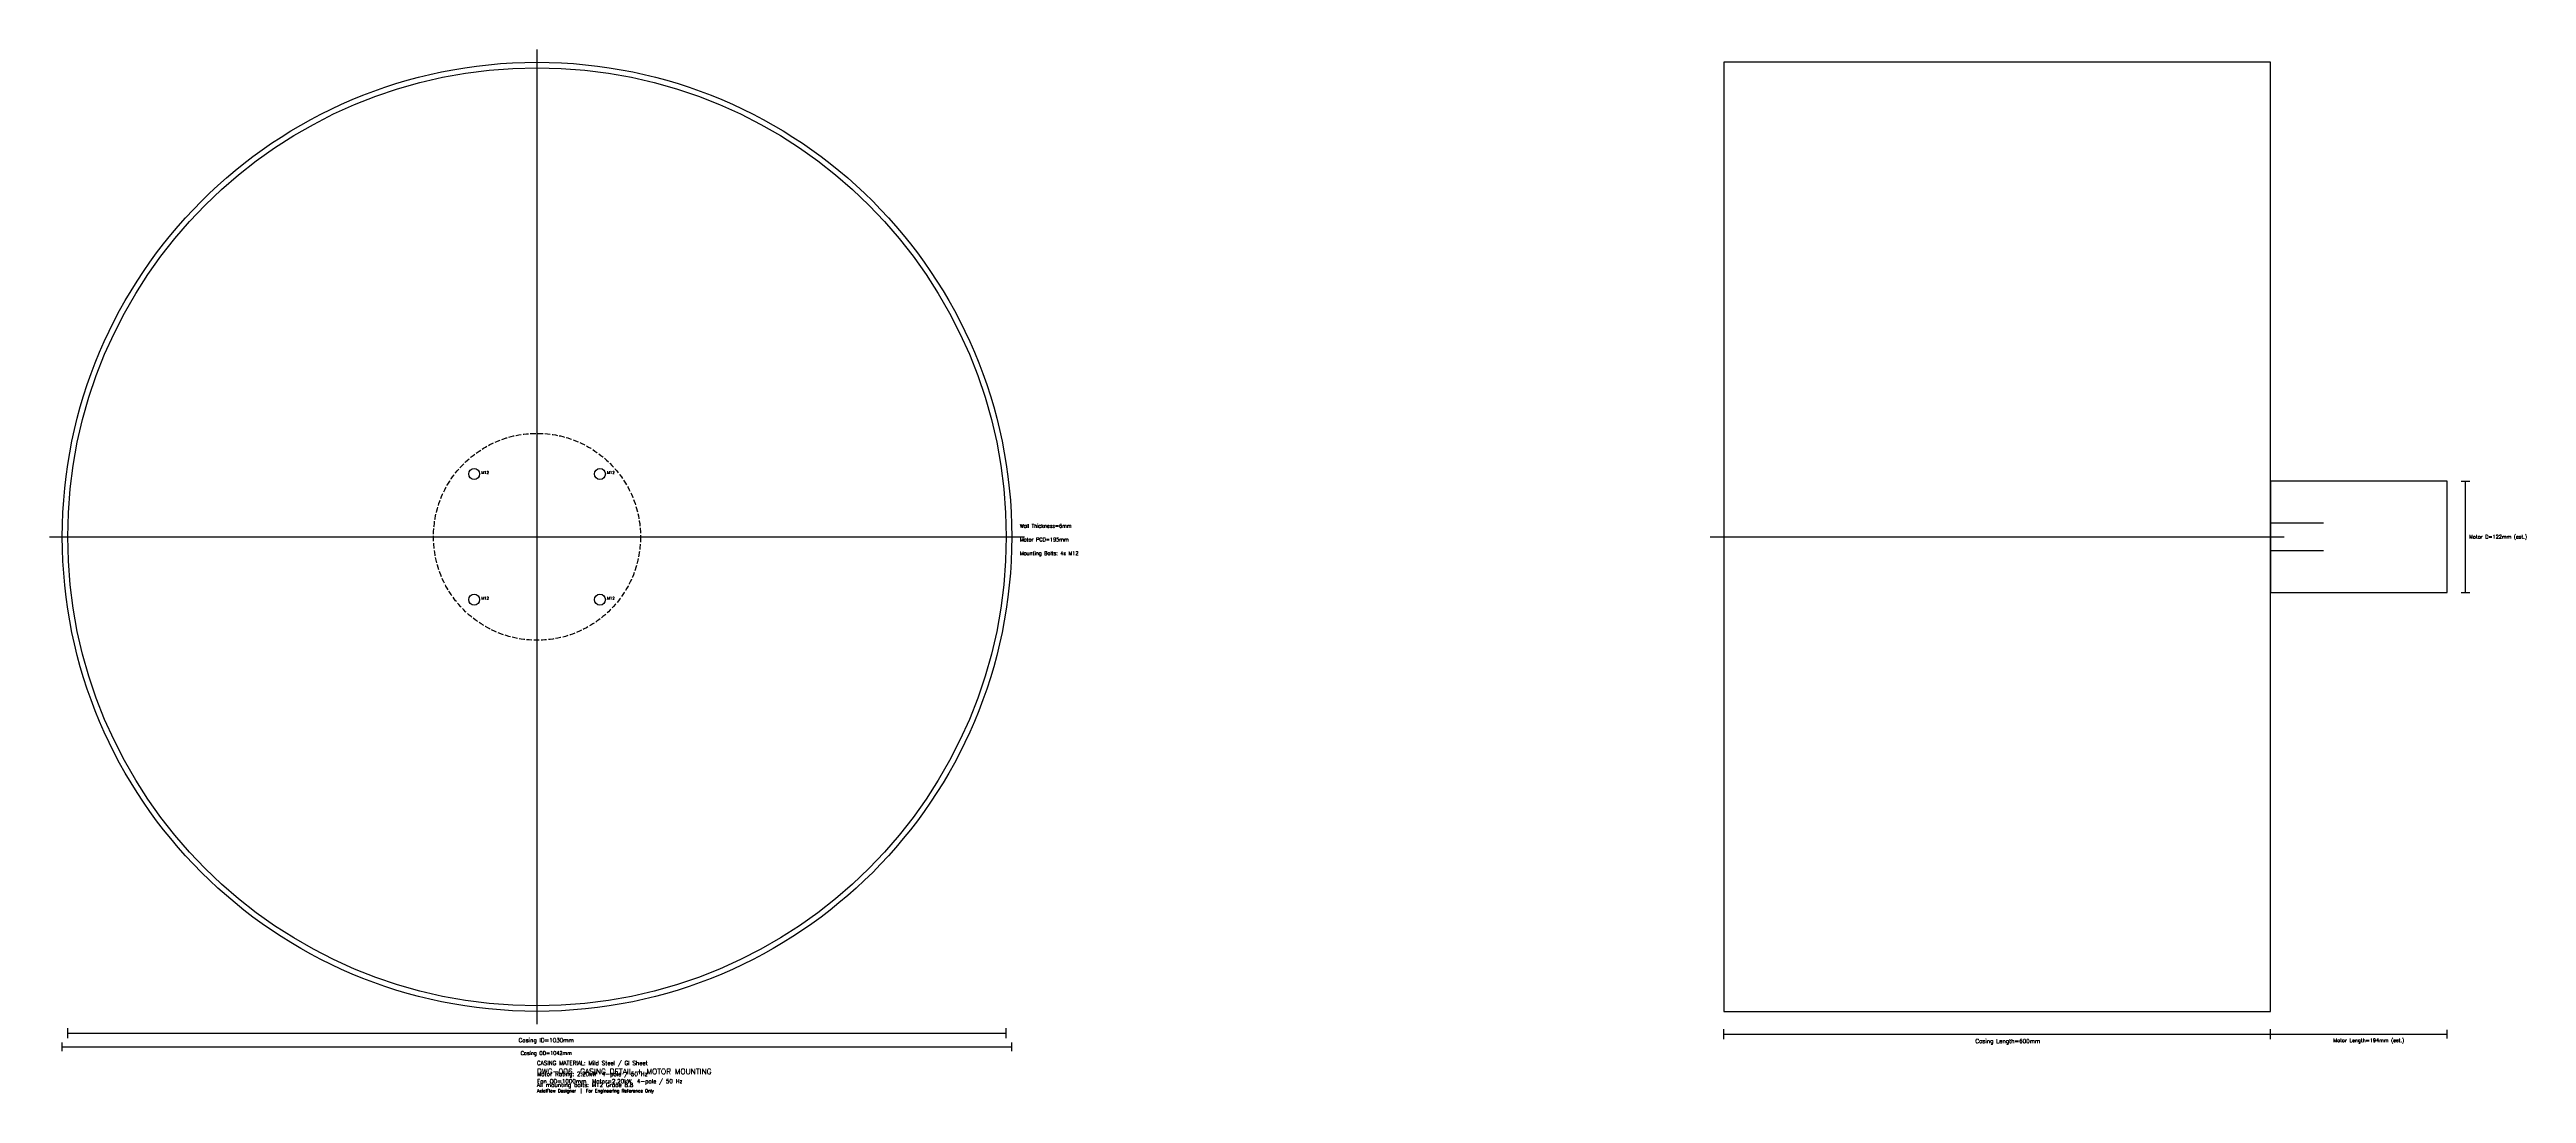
# Model space of a CAD drawing. Extents: x -535 to 2183, y -611 to 535.
import ezdxf

# ---------------------------------------------------------------- set-up
doc = ezdxf.new("R2010")
doc.units = 0
doc.linetypes.add('DASHED', pattern=[8, 6, -2])
for name, color, linetype in [('ANNOTATION', 3, 'Continuous'), ('CASING', 8, 'Continuous'), ('CENTERLINE', 1, 'Continuous'), ('DIMENSIONS', 7, 'Continuous'), ('HUB', 9, 'Continuous'), ('TITLE_BLOCK', 5, 'Continuous')]:
    doc.layers.add(name, color=color, linetype=linetype)
doc.styles.get("Standard").update_dxf_attribs({"font": 'simplex.shx'})

msp = doc.modelspace()

# ---------------------------------------------------------------- linework, layer by layer
at = {"layer": 'CASING'}
msp.add_lwpolyline([(1302.5, -521), (1902.5, -521), (1902.5, 521), (1302.5, 521)], close=True, dxfattribs=at)
for radius in [521, 515]:
    msp.add_circle((0, 0), radius, dxfattribs=at)
at = {"layer": 'CENTERLINE'}
for p, q in [((0, -535), (0, 535)), ((-535, 0), (535, 0)), ((1287.5, 0), (1917.5, 0)), ((1902.5, 15.2), (1960.7, 15.2)), ((1902.5, -15.2), (1960.7, -15.2))]:
    msp.add_line(p, q, dxfattribs=at)
at = {"layer": 'DIMENSIONS'}
for p, q in [((2111.7, 61), (2121.3, 61)), ((2116.5, -61), (2116.5, 61)), ((2111.7, -61), (2121.3, -61)), ((-515, -550.4), (-515, -539.6)), ((515, -550.4), (515, -539.6)), ((1302.5, -551.4), (1302.5, -540.6)), ((1902.5, -551.4), (1902.5, -540.6)), ((1902.5, -550.8), (1902.5, -541.2)), ((2096.5, -550.8), (2096.5, -541.2)), ((-521, -564.8), (-521, -555.2)), ((-521, -560), (521, -560)), ((-515, -545), (515, -545)), ((521, -564.8), (521, -555.2)), ((1302.5, -546), (1902.5, -546)), ((1902.5, -546), (2096.5, -546))]:
    msp.add_line(p, q, dxfattribs=at)
at = {"layer": 'HUB'}
msp.add_line((1902.5, -521), (1902.5, 521), dxfattribs=at)
msp.add_lwpolyline([(1902.5, -61), (2096.5, -61), (2096.5, 61), (1902.5, 61)], close=True, dxfattribs=at)
at = {"layer": 'HUB', "linetype": 'DASHED'}
msp.add_circle((0, 0), 113.6, dxfattribs=at)
at = {"layer": 'HUB'}
for centre in [(-69, 69), (69, 69), (-69, -69), (69, -69)]:
    msp.add_circle(centre, 6, dxfattribs=at)

# ---------------------------------------------------------------- texts
at = {"layer": 'ANNOTATION'}
for s, height, p in [('M12', 3, (-61, 69)), ('M12', 3, (77, 69)), ('M12', 3, (-61, -69)), ('M12', 3, (77, -69)), ('CASING MATERIAL: Mild Steel / GI Sheet', 4.5, (0, -580)), ('Motor Rating: 2.20kW  4-pole / 50 Hz', 4.5, (0, -592)), ('Fan OD=1000mm  Motor=2.20kW  4-pole / 50 Hz', 4.5, (0, -600)), ('AxialFlow Designer  |  For Engineering Reference Only', 3.5, (0, -610)), ('All mounting bolts: M12 Grade 8.8', 4.5, (0, -604))]:
    msp.add_text(s, height=height, dxfattribs=at).set_placement(p)
at = {"layer": 'DIMENSIONS'}
for s, height, p in [('Wall Thickness=6mm', 4, (530, 10)), ('Motor D=122mm (est.)', 4, (2120.5, -2)), ('Motor PCD=195mm', 4, (530, -5)), ('Mounting Bolts: 4x M12', 4, (530, -20)), ('Casing ID=1030mm', 4.5, (-20.2, -554.9)), ('Casing OD=1042mm', 4, (-17.9, -568.8)), ('Casing Length=600mm', 4.5, (1578.6, -555.9)), ('Motor Length=194mm (est.)', 4, (1971.5, -554.8))]:
    msp.add_text(s, height=height, dxfattribs=at).set_placement(p)
at = {"layer": 'TITLE_BLOCK'}
msp.add_text('DWG-006  CASING DETAIL + MOTOR MOUNTING', height=6, dxfattribs=at).set_placement((0, -590))

doc.saveas('drawing.dxf')
